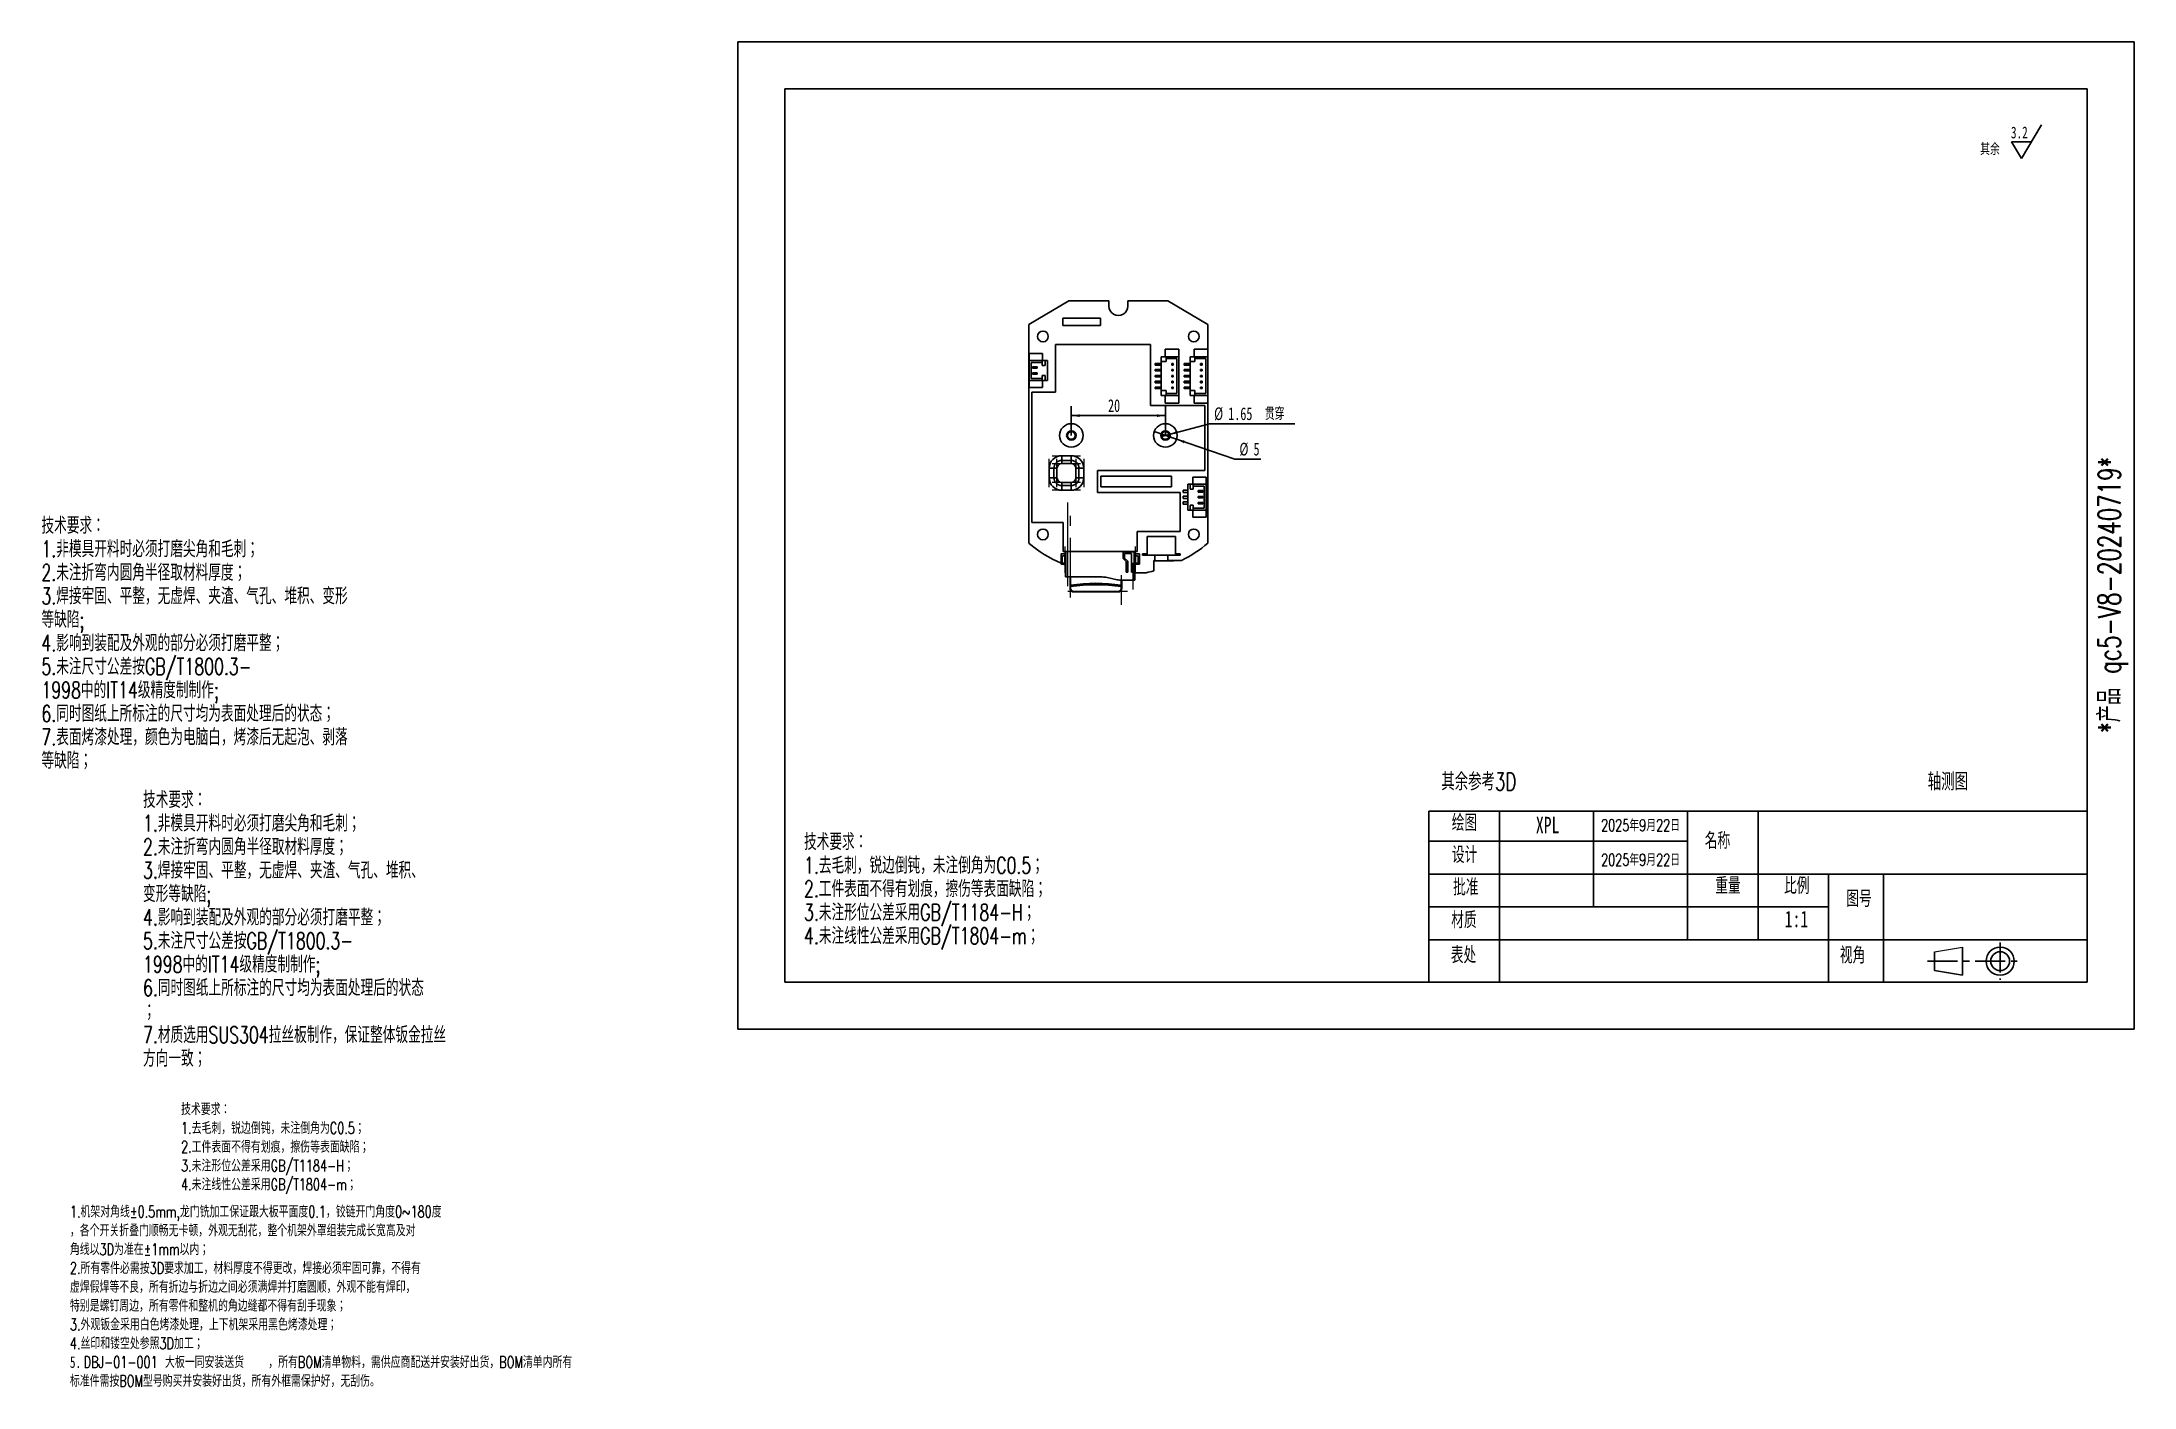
# Model space of a CAD drawing. Header units: millimetres. Extents: x -148 to 297, y -76 to 210.
import ezdxf

# ---------------------------------------------------------------- set-up
doc = ezdxf.new("R2010")
doc.units = ezdxf.units.MM
doc.linetypes.add('CENTER', pattern=[10.16, 6.35, -1.27, 1.27, -1.27])
doc.linetypes.add('CENTERX2', pattern=[20.32, 12.7, -2.54, 2.54, -2.54])
for name, color, linetype in [('尺寸标注', 150, 'Continuous'), ('细实线', 7, 'Continuous'), ('细点画线', 1, 'CENTER')]:
    doc.layers.add(name, color=color, linetype=linetype)
for name, color, linetype, lineweight in [('文字', 7, 'Continuous', 25), ('注解', 190, 'Continuous', 25), ('粗实线', 7, 'Continuous', 25)]:
    doc.layers.add(name, color=color, linetype=linetype, lineweight=lineweight)
doc.styles.add('SLDTEXTSTYLE0', font='TXT', dxfattribs={"width": 0.7, "bigfont": 'bigfont'})
doc.styles.add('SLDTEXTSTYLE1', font='TXT', dxfattribs={"width": 0.7})
doc.dimstyles.new('SLDDIMSTYLE0', dxfattribs={"dimtxt": 2.7, "dimasz": 1.75, "dimexe": 0, "dimexo": 0.0625, "dimgap": 0.675, "dimtad": 2, "dimrnd": 1e-09, "dimzin": 12, "dimdsep": 46, "dimtxsty": 'SLDTEXTSTYLE1', "dimsah": 1, "dimcen": 0.09, "dimadec": 0, "dimazin": 3, "dimtfac": 1, "dimtofl": 0, "dimtmove": 0, "dimatfit": 3, "dimfxl": 1, "dimfrac": 2, "dimtolj": 1, "dimtzin": 12, "dimarcsym": 0})
doc.dimstyles.new('SLDDIMSTYLE1', dxfattribs={"dimtxt": 2.7, "dimasz": 1.75, "dimexe": 0, "dimexo": 0.0625, "dimgap": 0.675, "dimtad": 0, "dimtih": 1, "dimtoh": 1, "dimrnd": 1e-09, "dimzin": 12, "dimdsep": 46, "dimtxsty": 'SLDTEXTSTYLE1', "dimblk1": 'NONE', "dimsah": 1, "dimcen": 0, "dimadec": 0, "dimazin": 3, "dimtfac": 1, "dimtmove": 0, "dimatfit": 3, "dimldrblk": 'NONE', "dimfxl": 1, "dimfrac": 2, "dimtolj": 1, "dimtzin": 12, "dimarcsym": 0})
doc.dimstyles.new('SLDDIMSTYLE2', dxfattribs={"dimtxt": 2.7, "dimasz": 1.75, "dimexe": 0, "dimexo": 0.0625, "dimgap": 0.675, "dimtad": 0, "dimtih": 1, "dimtoh": 1, "dimrnd": 1e-09, "dimzin": 12, "dimdsep": 46, "dimtxsty": 'SLDTEXTSTYLE1', "dimblk1": 'NONE', "dimsah": 1, "dimcen": 0, "dimadec": 0, "dimazin": 3, "dimtfac": 1, "dimtmove": 0, "dimatfit": 3, "dimldrblk": 'NONE', "dimfxl": 1, "dimfrac": 2, "dimtolj": 1, "dimtzin": 12, "dimarcsym": 0})

# ---------------------------------------------------------------- blocks, each defined once
blk = doc.blocks.new('块1')
at = {"layer": '细实线', "color": 7, "linetype": 'Continuous', "lineweight": 18}
blk.add_line((253.49, 16.5), (259.49, 17.5), dxfattribs=at)
at = {"layer": '细实线'}
for p, q in [((253.49, 16.5), (253.49, 12.5)), ((259.49, 17.5), (259.49, 11.5)), ((253.49, 12.5), (259.49, 11.5))]:
    blk.add_line(p, q, dxfattribs=at)
for radius in [3, 2]:
    blk.add_circle((267.49, 14.5), radius, dxfattribs=at)
at = {"layer": '细点画线'}
for p, q in [((267.49, 18.45), (267.49, 10.55)), ((252.04, 14.5), (271.41, 14.5))]:
    blk.add_line(p, q, dxfattribs=at)
blk = doc.blocks.new('SW_SFSYMBOL_0')
at = {"layer": '注解', "color": 0}
for p, q in [((2.26, -3.57), (6.47, 3.57)), ((2.26, -3.57), (0.15, 0)), ((4.36, 0), (0.15, 0))]:
    blk.add_line(p, q, dxfattribs=at)
at = {"layer": '注解', "color": 0, "char_height": 2.5, "attachment_point": 1}
for s, insert, style in [('3.2', (0, 3.22), 'SLDTEXTSTYLE1'), ('其余', (-6.56, -0.35), 'SLDTEXTSTYLE0')]:
    blk.add_mtext(s, dxfattribs=dict(at, insert=insert, style=style))
blk = doc.blocks.new('_D')
at = {"layer": '尺寸标注'}
for p, q in [((70.93, 126.29), (70.93, 132.5)), ((90.93, 130.5), (70.93, 130.5)), ((90.93, 126.29), (90.93, 132.5))]:
    blk.add_line(p, q, dxfattribs=at)
for points in [[(70.93, 130.5), (72.68, 130.21), (72.68, 130.79)], [(90.93, 130.5), (89.18, 130.79), (89.18, 130.21)]]:
    blk.add_solid(points, dxfattribs=at)
at = {"layer": '尺寸标注', "insert": (78.74, 133.98), "char_height": 2.7, "attachment_point": 1, "style": 'SLDTEXTSTYLE1'}
blk.add_mtext('20', dxfattribs=at)
blk = doc.blocks.new('_D_1')
at = {"layer": '尺寸标注'}
for p, q in [((90.14, 126.08), (91.73, 126.5)), ((91.73, 126.5), (100.31, 128.78)), ((100.31, 128.78), (118.44, 128.78))]:
    blk.add_line(p, q, dxfattribs=at)
blk.add_solid([(91.73, 126.5), (93.5, 126.67), (93.35, 127.23)], dxfattribs=at)
at = {"layer": '尺寸标注', "char_height": 2.7, "attachment_point": 1}
for s, insert, style in [('%%c', (101.31, 132.26), 'SLDTEXTSTYLE1'), ('1.65', (104.3, 132.26), 'SLDTEXTSTYLE1'), ('贯穿', (112.1, 132.26), 'SLDTEXTSTYLE0')]:
    blk.add_mtext(s, dxfattribs=dict(at, insert=insert, style=style))
blk = doc.blocks.new('_None')
blk = doc.blocks.new('_D_2')
at = {"layer": '尺寸标注'}
for p, q in [((88.57, 127.1), (93.3, 125.48)), ((93.3, 125.48), (105.69, 121.25)), ((105.69, 121.25), (111.25, 121.25))]:
    blk.add_line(p, q, dxfattribs=at)
blk.add_solid([(93.3, 125.48), (94.86, 124.64), (95.05, 125.19)], dxfattribs=at)
at = {"layer": '尺寸标注', "char_height": 2.7, "attachment_point": 1, "style": 'SLDTEXTSTYLE1'}
for s, insert in [('%%c', (106.69, 124.73)), ('5', (109.68, 124.73))]:
    blk.add_mtext(s, dxfattribs=dict(at, insert=insert))

msp = doc.modelspace()

# ---------------------------------------------------------------- linework, layer by layer
at = {"color": 7, "linetype": 'Continuous', "lineweight": 25}
for p, q in [((70.383, 154.889), (61.883, 149.889)), ((78.933, 154.889), (70.383, 154.889)), ((78.933, 154.889), (78.933, 153.789)), ((82.933, 154.889), (82.933, 153.789)), ((91.482, 154.889), (82.933, 154.889)), ((99.983, 149.889), (91.482, 154.889)), ((61.883, 149.889), (61.883, 103.373)), ((77.122, 151.244), (69.122, 151.244)), ((69.122, 151.244), (69.122, 149.644)), ((69.122, 149.644), (77.122, 149.644)), ((77.122, 149.644), (77.122, 151.244)), ((99.983, 103.373), (99.983, 149.889)), ((64.766, 143.735), (61.966, 143.735)), ((61.966, 142.23), (61.966, 143.735)), ((64.766, 142.23), (64.766, 143.735)), ((67.546, 145.601), (67.546, 135.475)), ((87.745, 145.601), (67.546, 145.601)), ((87.745, 145.601), (87.745, 132.684)), ((90.045, 143.034), (90.045, 141.984)), ((90.045, 143.034), (91.095, 143.034)), ((90.895, 144.634), (90.895, 143.034)), ((93.795, 144.634), (90.895, 144.634)), ((93.795, 143.034), (91.095, 143.034)), ((91.095, 142.634), (91.095, 143.034)), ((93.395, 142.634), (91.095, 142.634)), ((91.095, 142.634), (91.095, 141.984)), ((93.395, 135.184), (93.395, 142.634)), ((93.795, 143.034), (93.795, 144.634)), ((93.795, 134.784), (93.795, 143.034)), ((96.183, 143.034), (96.183, 141.984)), ((96.183, 143.034), (97.233, 143.034)), ((99.933, 144.634), (97.033, 144.634)), ((97.033, 144.634), (97.033, 143.034)), ((99.933, 143.034), (97.233, 143.034)), ((97.233, 142.634), (97.233, 143.034)), ((99.533, 142.634), (97.233, 142.634)), ((97.233, 142.634), (97.233, 141.984)), ((99.533, 135.184), (99.533, 142.634)), ((99.933, 143.034), (99.933, 144.634)), ((99.933, 134.784), (99.933, 143.034)), ((61.966, 142.23), (61.966, 137.98)), ((64.736, 142.23), (61.966, 142.23)), ((64.736, 137.98), (61.966, 137.98)), ((61.966, 136.475), (61.966, 137.98)), ((62.357, 141.819), (64.736, 141.819)), ((62.357, 138.39), (62.357, 141.819)), ((62.357, 138.39), (64.736, 138.39)), ((62.656, 140.58), (62.656, 140.88)), ((63.056, 140.88), (62.656, 140.88)), ((62.656, 140.58), (63.056, 140.58)), ((62.656, 139.63), (62.656, 139.33)), ((63.056, 139.63), (62.656, 139.63)), ((62.656, 139.33), (63.056, 139.33)), ((63.056, 140.58), (63.056, 140.88)), ((63.056, 140.88), (63.256, 140.88)), ((63.256, 140.58), (63.056, 140.58)), ((63.056, 139.33), (63.056, 139.63)), ((63.056, 139.63), (63.256, 139.63)), ((63.256, 139.33), (63.056, 139.33)), ((63.256, 140.88), (63.256, 140.58)), ((63.656, 140.88), (63.256, 140.88)), ((63.256, 140.58), (63.656, 140.58)), ((63.256, 139.63), (63.256, 139.33)), ((63.656, 139.63), (63.256, 139.63)), ((63.256, 139.33), (63.656, 139.33)), ((63.656, 140.58), (63.656, 140.88)), ((63.656, 139.63), (63.656, 139.33)), ((64.736, 141.819), (64.736, 142.23)), ((64.736, 142.23), (65.376, 142.23)), ((64.736, 141.195), (64.736, 141.819)), ((64.736, 141.195), (65.376, 141.195)), ((64.736, 138.39), (64.736, 139.015)), ((64.736, 139.015), (65.376, 139.015)), ((64.736, 138.39), (64.736, 137.98)), ((65.376, 137.98), (64.736, 137.98)), ((64.766, 136.475), (64.766, 137.98)), ((65.376, 141.195), (65.376, 142.23)), ((65.376, 142.23), (65.846, 142.23)), ((65.376, 137.98), (65.376, 139.015)), ((65.846, 137.98), (65.376, 137.98)), ((65.846, 137.98), (65.846, 142.23)), ((90.045, 141.559), (88.795, 141.559)), ((88.795, 141.559), (88.795, 141.259)), ((88.795, 141.259), (90.045, 141.259)), ((90.045, 140.309), (88.795, 140.309)), ((88.795, 140.309), (88.795, 140.009)), ((88.795, 140.009), (90.045, 140.009)), ((88.795, 139.059), (88.795, 138.759)), ((90.045, 139.059), (88.795, 139.059)), ((88.795, 138.759), (90.045, 138.759)), ((91.095, 141.984), (90.045, 141.984)), ((90.045, 135.834), (90.045, 141.984)), ((92.295, 141.559), (92.295, 141.259)), ((92.595, 141.559), (92.295, 141.559)), ((92.295, 141.259), (92.595, 141.259)), ((92.595, 140.309), (92.295, 140.309)), ((92.295, 140.309), (92.295, 140.009)), ((92.295, 140.009), (92.595, 140.009)), ((92.595, 139.059), (92.295, 139.059)), ((92.295, 139.059), (92.295, 138.759)), ((92.295, 138.759), (92.595, 138.759)), ((92.595, 141.259), (92.595, 141.559)), ((92.595, 140.009), (92.595, 140.309)), ((92.595, 138.759), (92.595, 139.059)), ((96.183, 141.559), (94.933, 141.559)), ((94.933, 141.559), (94.933, 141.259)), ((94.933, 141.259), (96.183, 141.259)), ((94.933, 140.309), (94.933, 140.009)), ((96.183, 140.309), (94.933, 140.309)), ((94.933, 140.009), (96.183, 140.009)), ((94.933, 139.059), (94.933, 138.759)), ((96.183, 139.059), (94.933, 139.059)), ((94.933, 138.759), (96.183, 138.759)), ((97.233, 141.984), (96.183, 141.984)), ((96.183, 135.834), (96.183, 141.984)), ((98.433, 141.559), (98.433, 141.259)), ((98.733, 141.559), (98.433, 141.559)), ((98.433, 141.259), (98.733, 141.259)), ((98.433, 140.309), (98.433, 140.009)), ((98.733, 140.309), (98.433, 140.309)), ((98.433, 140.009), (98.733, 140.009)), ((98.433, 139.059), (98.433, 138.759)), ((98.733, 139.059), (98.433, 139.059)), ((98.433, 138.759), (98.733, 138.759)), ((98.733, 141.259), (98.733, 141.559)), ((98.733, 140.009), (98.733, 140.309)), ((98.733, 138.759), (98.733, 139.059)), ((61.966, 136.475), (64.766, 136.475)), ((67.546, 135.475), (62.545, 135.475)), ((62.545, 135.475), (62.545, 107.739)), ((88.795, 137.809), (88.795, 137.509)), ((90.045, 137.809), (88.795, 137.809)), ((88.795, 137.509), (90.045, 137.509)), ((88.795, 136.559), (88.795, 136.259)), ((90.045, 136.559), (88.795, 136.559)), ((88.795, 136.259), (90.045, 136.259)), ((91.095, 135.834), (90.045, 135.834)), ((90.045, 135.834), (90.045, 134.784)), ((90.045, 134.784), (91.095, 134.784)), ((90.895, 134.784), (90.895, 133.184)), ((91.095, 135.834), (91.095, 135.184)), ((91.095, 135.184), (93.395, 135.184)), ((91.095, 134.784), (91.095, 135.184)), ((91.095, 134.784), (93.795, 134.784)), ((92.295, 137.809), (92.295, 137.509)), ((92.595, 137.809), (92.295, 137.809)), ((92.295, 137.509), (92.595, 137.509)), ((92.295, 136.559), (92.295, 136.259)), ((92.595, 136.559), (92.295, 136.559)), ((92.295, 136.259), (92.595, 136.259)), ((92.595, 137.509), (92.595, 137.809)), ((92.595, 136.259), (92.595, 136.559)), ((93.795, 133.184), (93.795, 134.784)), ((94.933, 137.809), (94.933, 137.509)), ((96.183, 137.809), (94.933, 137.809)), ((94.933, 137.509), (96.183, 137.509)), ((96.183, 136.559), (94.933, 136.559)), ((94.933, 136.559), (94.933, 136.259)), ((94.933, 136.259), (96.183, 136.259)), ((96.183, 135.834), (96.183, 134.784)), ((97.233, 135.834), (96.183, 135.834)), ((96.183, 134.784), (97.233, 134.784)), ((97.033, 134.784), (97.033, 133.184)), ((97.233, 135.834), (97.233, 135.184)), ((97.233, 135.184), (99.533, 135.184)), ((97.233, 134.784), (97.233, 135.184)), ((97.233, 134.784), (99.933, 134.784)), ((98.733, 137.809), (98.433, 137.809)), ((98.433, 137.809), (98.433, 137.509)), ((98.433, 137.509), (98.733, 137.509)), ((98.733, 136.559), (98.433, 136.559)), ((98.433, 136.559), (98.433, 136.259)), ((98.433, 136.259), (98.733, 136.259)), ((98.733, 137.509), (98.733, 137.809)), ((98.733, 136.259), (98.733, 136.559)), ((99.933, 133.184), (99.933, 134.784)), ((99.32, 132.684), (87.745, 132.684)), ((90.895, 133.184), (93.795, 133.184)), ((97.033, 133.184), (99.933, 133.184)), ((99.32, 118.809), (99.32, 132.684)), ((70.933, 127.114), (70.933, 127.289)), ((70.933, 125.464), (70.933, 125.289)), ((90.933, 127.114), (90.933, 127.289)), ((90.933, 125.464), (90.933, 125.289)), ((68.884, 121.976), (70.884, 121.976)), ((68.884, 121.976), (68.884, 120.974)), ((68.884, 120.974), (70.884, 120.974)), ((68.884, 120.306), (68.884, 120.974)), ((68.884, 120.306), (70.884, 120.306)), ((70.884, 121.976), (70.884, 120.974)), ((70.884, 120.306), (70.884, 120.974)), ((66.208, 119.301), (67.21, 119.301)), ((66.208, 117.301), (66.208, 119.301)), ((66.208, 117.301), (67.21, 117.301)), ((67.21, 117.301), (67.21, 119.301)), ((67.879, 119.301), (67.21, 119.301)), ((67.879, 117.301), (67.21, 117.301)), ((67.879, 117.301), (67.879, 119.301)), ((68.884, 116.296), (68.884, 115.628)), ((70.884, 116.296), (68.884, 116.296)), ((70.884, 116.296), (70.884, 115.628)), ((71.889, 119.301), (72.557, 119.301)), ((71.889, 119.301), (71.889, 117.301)), ((71.889, 117.301), (72.557, 117.301)), ((73.559, 119.301), (72.557, 119.301)), ((72.557, 119.301), (72.557, 117.301)), ((73.559, 117.301), (72.557, 117.301)), ((73.559, 119.301), (73.559, 117.301)), ((76.523, 118.809), (76.523, 114.159)), ((99.32, 118.809), (76.523, 118.809)), ((77.223, 117.609), (77.223, 115.359)), ((92.223, 117.609), (77.223, 117.609)), ((92.223, 115.359), (92.223, 117.609)), ((95.704, 110.394), (95.704, 115.894)), ((96.174, 115.894), (95.704, 115.894)), ((96.174, 114.859), (96.174, 115.894)), ((96.814, 115.894), (96.174, 115.894)), ((96.784, 115.894), (96.784, 117.399)), ((96.784, 117.399), (99.584, 117.399)), ((96.814, 115.894), (96.814, 115.484)), ((99.584, 115.894), (96.814, 115.894)), ((99.584, 115.894), (99.584, 117.399)), ((99.584, 115.894), (99.584, 110.394)), ((68.884, 114.625), (68.884, 115.628)), ((70.884, 115.628), (68.884, 115.628)), ((70.884, 114.625), (68.884, 114.625)), ((70.884, 114.625), (70.884, 115.628)), ((76.523, 114.159), (94.104, 114.159)), ((77.223, 115.359), (92.223, 115.359)), ((94.104, 114.159), (94.104, 105.882)), ((94.704, 114.144), (94.704, 114.644)), ((94.704, 114.644), (95.704, 114.644)), ((95.704, 114.144), (94.704, 114.144)), ((94.704, 112.894), (94.704, 113.394)), ((94.704, 113.394), (95.704, 113.394)), ((95.704, 112.894), (94.704, 112.894)), ((94.704, 111.644), (94.704, 112.144)), ((94.704, 112.144), (95.704, 112.144)), ((95.704, 111.644), (94.704, 111.644)), ((96.174, 114.859), (96.814, 114.859)), ((96.174, 110.394), (96.174, 111.429)), ((96.174, 111.429), (96.814, 111.429)), ((96.814, 115.484), (99.193, 115.484)), ((96.814, 114.859), (96.814, 115.484)), ((96.814, 110.805), (96.814, 111.429)), ((97.894, 114.544), (97.894, 114.244)), ((98.294, 114.544), (97.894, 114.544)), ((97.894, 114.244), (98.294, 114.244)), ((97.894, 112.994), (97.894, 113.294)), ((98.294, 113.294), (97.894, 113.294)), ((97.894, 112.994), (98.294, 112.994)), ((97.894, 111.744), (97.894, 112.044)), ((98.294, 112.044), (97.894, 112.044)), ((97.894, 111.744), (98.294, 111.744)), ((98.294, 114.544), (98.294, 114.244)), ((98.494, 114.544), (98.294, 114.544)), ((98.294, 114.244), (98.494, 114.244)), ((98.294, 113.294), (98.294, 112.994)), ((98.494, 113.294), (98.294, 113.294)), ((98.294, 112.994), (98.494, 112.994)), ((98.294, 112.044), (98.294, 111.744)), ((98.494, 112.044), (98.294, 112.044)), ((98.294, 111.744), (98.494, 111.744)), ((98.494, 114.244), (98.494, 114.544)), ((98.894, 114.544), (98.494, 114.544)), ((98.494, 114.244), (98.894, 114.244)), ((98.494, 112.994), (98.494, 113.294)), ((98.894, 113.294), (98.494, 113.294)), ((98.494, 112.994), (98.894, 112.994)), ((98.494, 111.744), (98.494, 112.044)), ((98.894, 112.044), (98.494, 112.044)), ((98.494, 111.744), (98.894, 111.744)), ((98.894, 114.544), (98.894, 114.244)), ((98.894, 112.994), (98.894, 113.294)), ((98.894, 111.744), (98.894, 112.044)), ((99.193, 110.805), (99.193, 115.484)), ((62.545, 107.739), (69.208, 107.739)), ((69.208, 107.739), (69.208, 101.639)), ((95.704, 110.394), (96.174, 110.394)), ((96.174, 110.394), (96.814, 110.394)), ((96.784, 108.889), (96.784, 110.394)), ((99.584, 108.889), (96.784, 108.889)), ((96.814, 110.394), (96.814, 110.805)), ((96.814, 110.805), (99.193, 110.805)), ((99.584, 110.394), (96.814, 110.394)), ((99.584, 108.889), (99.584, 110.394)), ((84.958, 105.882), (94.104, 105.882)), ((84.958, 101.639), (84.958, 105.882)), ((93.083, 104.799), (87.083, 104.799)), ((87.083, 100.799), (87.083, 104.799)), ((93.083, 104.799), (93.083, 100.799)), ((68.758, 98.882), (68.758, 101.082)), ((68.758, 101.082), (69.708, 101.082)), ((69.708, 98.882), (68.758, 98.882)), ((69.008, 100.492), (69.008, 99.292)), ((69.208, 101.639), (84.958, 101.639)), ((69.558, 100.692), (69.208, 100.692)), ((69.208, 99.092), (69.558, 99.092)), ((69.558, 99.092), (69.558, 100.692)), ((69.708, 100.692), (69.558, 100.692)), ((69.558, 99.092), (69.708, 99.092)), ((69.708, 96.182), (69.708, 101.639)), ((70.108, 101.639), (70.108, 96.182)), ((81.967, 101.505), (84.058, 101.505)), ((81.967, 100.125), (81.967, 101.505)), ((81.967, 100.125), (82.58, 99.512)), ((82.257, 101.166), (82.257, 100.221)), ((83.705, 101.166), (82.257, 101.166)), ((82.918, 99.56), (82.257, 100.221)), ((82.58, 97.181), (82.58, 99.512)), ((82.918, 99.56), (82.918, 97.181)), ((83.705, 97.181), (83.705, 101.166)), ((84.058, 101.505), (84.058, 101.639)), ((84.058, 101.505), (84.308, 101.505)), ((84.308, 97.181), (84.308, 101.505)), ((84.458, 101.639), (84.458, 95.496)), ((85.408, 101.082), (84.458, 101.082)), ((84.608, 100.692), (84.458, 100.692)), ((84.458, 99.092), (84.608, 99.092)), ((84.458, 98.882), (85.408, 98.882)), ((84.608, 100.692), (84.608, 99.092)), ((84.608, 100.692), (84.958, 100.692)), ((84.958, 99.092), (84.608, 99.092)), ((85.158, 100.492), (85.158, 99.292)), ((85.408, 98.882), (85.408, 101.082)), ((87.083, 101.099), (86.083, 101.099)), ((86.083, 101.099), (86.083, 100.799)), ((86.083, 100.799), (87.083, 100.799)), ((93.083, 100.799), (87.083, 100.799)), ((88.683, 99.699), (88.483, 99.699)), ((88.483, 97.461), (88.483, 99.699)), ((88.483, 99.595), (92.733, 99.595)), ((88.683, 100.799), (88.683, 99.599)), ((91.483, 99.599), (88.683, 99.599)), ((91.483, 100.799), (91.483, 99.599)), ((94.387, 99.699), (91.483, 99.699)), ((92.733, 99.699), (92.733, 99.595)), ((94.083, 101.099), (93.083, 101.099)), ((93.083, 100.799), (94.083, 100.799)), ((94.083, 100.799), (94.083, 101.099)), ((69.708, 96.182), (70.108, 96.182)), ((77.484, 96.182), (70.108, 96.182)), ((70.654, 94.445), (70.654, 96.182)), ((70.654, 94.445), (70.754, 94.445)), ((70.754, 94.142), (70.654, 94.142)), ((70.654, 93.796), (70.654, 94.142)), ((70.654, 93.796), (70.754, 93.796)), ((70.74, 94.334), (70.739, 94.342)), ((70.754, 96.182), (70.754, 94.445)), ((70.754, 94.142), (70.754, 93.796)), ((80.665, 95.609), (78.541, 96.069)), ((81.558, 94.445), (81.558, 95.498)), ((81.558, 94.445), (81.658, 94.445)), ((81.558, 93.796), (81.558, 94.142)), ((81.658, 94.142), (81.558, 94.142)), ((81.558, 93.796), (81.658, 93.796)), ((81.658, 95.496), (81.658, 94.445)), ((81.658, 94.142), (81.658, 93.796)), ((84.058, 95.496), (81.723, 95.496)), ((82.918, 97.181), (82.58, 97.181)), ((84.058, 97.181), (83.705, 97.181)), ((84.058, 95.496), (84.058, 97.181)), ((84.308, 97.181), (84.058, 97.181)), ((84.058, 95.496), (84.458, 95.496)), ((84.458, 97.089), (86.882, 97.089)), ((71.454, 93.096), (80.858, 93.096)), ((71.454, 93.096), (71.454, 92.996)), ((80.858, 92.996), (71.454, 92.996)), ((80.858, 92.996), (80.858, 93.096))]:
    msp.add_line(p, q, dxfattribs=at)
at = {"color": 7, "linetype": 'Continuous', "lineweight": 25, "flags": 128}
msp.add_lwpolyline([(69.708, 98.684), (69.382, 98.818), (69.231, 98.882)], dxfattribs=at)
at = {"color": 7, "linetype": 'Continuous', "lineweight": 25}
for centre, radius, start, end in [((80.933, 153.789), 2, 179.99989, 0.00011), ((64.883, 147.339), 1.15, 0, 180), ((64.883, 147.339), 1.15, 180, 0), ((96.983, 147.339), 1.15, 0, 180), ((96.983, 147.339), 1.15, 180, 0), ((70.933, 126.289), 2.5, 0, 180), ((70.933, 126.289), 2.5, 180, 0), ((70.933, 126.289), 1, 0, 180), ((70.933, 126.289), 1, 180, 0), ((70.933, 126.289), 0.825, 90, 270), ((70.933, 126.289), 0.825, 270, 90), ((90.933, 126.289), 2.5, 0, 180), ((90.933, 126.289), 2.5, 180, 0), ((90.933, 126.289), 1, 0, 180), ((90.933, 126.289), 1, 180, 0), ((90.933, 126.289), 0.825, 90, 270), ((90.933, 126.289), 0.825, 270, 90), ((68.884, 119.301), 2.675, 90, 180), ((68.884, 119.301), 1.673, 90, 180), ((68.884, 119.301), 1.005, 90, 180), ((70.884, 119.301), 2.675, 360, 90), ((70.884, 119.301), 1.673, 0, 90), ((70.884, 119.301), 1.005, 0, 90), ((68.884, 117.301), 2.675, 180, 270), ((68.884, 117.301), 1.673, 180, 270), ((68.884, 117.301), 1.005, 180, 270), ((70.884, 117.301), 2.675, 270, 0), ((70.884, 117.301), 1.673, 270, 0), ((70.884, 117.301), 1.005, 270, 0), ((80.933, 126.289), 29.8, 230.26321, 245.88578), ((64.883, 105.239), 1.15, 0, 180), ((64.883, 105.239), 1.15, 180, 0), ((80.933, 126.289), 29.8, 296.8386, 309.73679), ((96.983, 105.239), 1.15, 0, 180), ((96.983, 105.239), 1.15, 180, 0), ((69.208, 100.492), 0.2, 90, 180), ((69.208, 99.292), 0.2, 180, 270), ((84.958, 100.492), 0.2, 0, 90), ((84.958, 99.292), 0.2, 270, 0), ((71.454, 93.796), 0.8, 180, 270), ((76.156, 58.246), 36.5, 81.46581, 98.53419), ((76.156, 58.246), 36.6, 81.51279, 98.48721), ((76.156, 58.246), 36.3, 81.44213, 98.55787), ((71.454, 93.796), 0.7, 180, 270), ((77.484, 91.182), 5, 77.78723, 90), ((81.723, 100.496), 5, 257.78723, 270), ((80.858, 93.796), 0.7, 270, 0), ((80.858, 93.796), 0.8, 270, 0), ((80.933, 126.289), 29.8, 281.51692, 284.67617)]:
    msp.add_arc(centre, radius, start, end, dxfattribs=at)
for points, knots in [([(70.654, 94.253), (70.654, 94.255), (70.654, 94.262), (70.654, 94.309), (70.654, 94.375), (70.654, 94.421), (70.654, 94.445)], [0, 0, 0, 0, 0.1541061, 0.4811972, 0.737827, 1, 1, 1, 1]), ([(70.654, 94.243), (70.655, 94.254), (70.658, 94.278), (70.677, 94.309), (70.705, 94.333), (70.728, 94.339), (70.739, 94.342)], [0, 0, 0, 0, 0.2419336, 0.5, 0.7580664, 1, 1, 1, 1]), ([(70.679, 94.332), (70.675, 94.325), (70.666, 94.311), (70.659, 94.289), (70.655, 94.266), (70.654, 94.252), (70.654, 94.245)], [0, 0, 0, 0, 0.2410708, 0.4877031, 0.740406, 1, 1, 1, 1]), ([(70.654, 94.142), (70.654, 94.156), (70.654, 94.186), (70.654, 94.219), (70.654, 94.239), (70.654, 94.242), (70.654, 94.243)], [0, 0, 0, 0, 0.2811568, 0.5623142, 0.7828235, 1, 1, 1, 1]), ([(70.74, 94.338), (70.736, 94.334), (70.729, 94.327), (70.717, 94.308), (70.706, 94.284), (70.695, 94.257), (70.684, 94.227), (70.675, 94.197), (70.667, 94.168), (70.663, 94.15), (70.661, 94.142)], [0, 0, 0, 0, 0.1374166, 0.2718057, 0.403335, 0.5315768, 0.6558275, 0.7754585, 0.8901671, 1, 1, 1, 1]), ([(70.678, 94.31), (70.682, 94.315), (70.691, 94.323), (70.711, 94.337), (70.728, 94.341), (70.74, 94.344)], [0, 0, 0, 0, 0.2607299, 0.5172033, 1, 1, 1, 1]), ([(70.706, 94.331), (70.706, 94.331), (70.706, 94.332), (70.707, 94.337), (70.707, 94.34)], [0, 0, 0, 0, 0.5082994, 1, 1, 1, 1]), ([(70.739, 94.342), (70.739, 94.343), (70.74, 94.345), (70.743, 94.361), (70.745, 94.38), (70.748, 94.399), (70.751, 94.421), (70.753, 94.437), (70.754, 94.445)], [0, 0, 0, 0, 0.2009149, 0.4331506, 0.5621223, 0.6995157, 0.8454435, 1, 1, 1, 1]), ([(70.754, 94.142), (70.753, 94.157), (70.751, 94.188), (70.747, 94.23), (70.745, 94.266), (70.742, 94.303), (70.74, 94.329), (70.74, 94.333), (70.74, 94.334)], [0, 0, 0, 0, 0.1748468, 0.3414852, 0.499918, 0.6501495, 0.9248517, 1, 1, 1, 1]), ([(81.572, 94.342), (81.572, 94.343), (81.572, 94.345), (81.57, 94.358), (81.568, 94.374), (81.564, 94.397), (81.561, 94.423), (81.559, 94.437), (81.558, 94.445)], [0, 0, 0, 0, 0.2354391, 0.3593662, 0.4874867, 0.7217425, 0.855461, 1, 1, 1, 1]), ([(81.572, 94.342), (81.572, 94.339), (81.572, 94.335), (81.57, 94.304), (81.567, 94.266), (81.564, 94.23), (81.561, 94.188), (81.559, 94.157), (81.558, 94.142)], [0, 0, 0, 0, 0.207692, 0.4430503, 0.5717548, 0.7074789, 0.8502266, 1, 1, 1, 1]), ([(81.651, 94.142), (81.649, 94.15), (81.645, 94.168), (81.636, 94.197), (81.627, 94.227), (81.617, 94.257), (81.606, 94.284), (81.594, 94.308), (81.583, 94.327), (81.575, 94.334), (81.571, 94.338)], [0, 0, 0, 0, 0.1095524, 0.224085, 0.3436281, 0.4678556, 0.5961237, 0.7277329, 0.8622844, 1, 1, 1, 1]), ([(81.572, 94.342), (81.585, 94.338), (81.611, 94.331), (81.639, 94.305), (81.655, 94.273), (81.657, 94.253), (81.658, 94.243)], [0, 0, 0, 0, 0.2720583, 0.5619664, 0.7879389, 1, 1, 1, 1]), ([(81.614, 94.365), (81.615, 94.366), (81.625, 94.372), (81.639, 94.397), (81.646, 94.428), (81.651, 94.445)], [0, 0, 0, 0, 0.0551543, 0.4965844, 1, 1, 1, 1]), ([(81.658, 94.445), (81.658, 94.416), (81.658, 94.356), (81.658, 94.289), (81.658, 94.25), (81.658, 94.245), (81.658, 94.243)], [0, 0, 0, 0, 0.2763632, 0.5640516, 0.7883775, 1, 1, 1, 1]), ([(81.658, 94.243), (81.658, 94.241), (81.658, 94.237), (81.658, 94.21), (81.658, 94.177), (81.658, 94.153), (81.658, 94.142)], [0, 0, 0, 0, 0.27635721, 0.55604368, 0.77694879, 1, 1, 1, 1])]:
    msp.add_open_spline(points, degree=3, knots=knots, dxfattribs=at)
at = {"layer": '粗实线'}
for p, q in [((9.993, 199.999), (286.993, 199.999)), ((9.993, 9.999), (9.993, 199.999)), ((286.993, 9.999), (286.993, 199.999)), ((146.993, 9.999), (146.993, 46.344)), ((146.993, 46.344), (286.993, 46.344)), ((286.993, 46.344), (286.993, 9.999)), ((9.993, 9.999), (286.993, 9.999)), ((146.993, 9.999), (286.993, 9.999))]:
    msp.add_line(p, q, dxfattribs=at)
at = {"layer": '细实线'}
for p, q in [((-0.007, 209.999), (296.993, 209.999)), ((-0.007, -0.001), (-0.007, 209.999)), ((296.993, 209.999), (296.993, -0.001)), ((161.993, 25.999), (161.993, 46.344)), ((181.993, 25.999), (181.993, 46.344)), ((201.993, 18.999), (201.993, 46.344)), ((216.993, 46.344), (216.993, 18.999)), ((146.993, 39.999), (201.993, 39.999)), ((146.993, 32.999), (286.993, 32.999)), ((231.993, 9.999), (231.993, 32.999)), ((243.712, 32.999), (243.712, 18.999)), ((146.993, 25.999), (231.993, 25.999)), ((161.993, 25.999), (161.993, 9.999)), ((146.993, 18.999), (286.993, 18.999)), ((243.712, 18.999), (243.712, 9.999)), ((-0.007, -0.001), (296.993, -0.001))]:
    msp.add_line(p, q, dxfattribs=at)
at = {"layer": '细点画线', "linetype": 'CENTERX2', "lineweight": 18}
for p, q in [((66.208, 115.301), (66.208, 121.301)), ((66.884, 121.976), (72.884, 121.976)), ((66.884, 120.306), (72.884, 120.306)), ((67.879, 115.301), (67.879, 121.301)), ((71.889, 121.301), (71.889, 115.301)), ((73.559, 121.301), (73.559, 115.301)), ((72.884, 116.296), (66.884, 116.296)), ((72.884, 114.625), (66.884, 114.625)), ((70.108, 111.996), (70.108, 94.182)), ((70.754, 91.796), (70.754, 109.196)), ((69.558, 102.692), (69.558, 97.092)), ((84.608, 97.092), (84.608, 102.692)), ((84.058, 93.496), (84.058, 99.181)), ((81.558, 96.576), (81.558, 90.234)), ((82.858, 93.096), (69.454, 93.096))]:
    msp.add_line(p, q, dxfattribs=at)

# ---------------------------------------------------------------- block references
at = {"color": 7, "linetype": 'Continuous'}
msp.add_blockref('块1', (1.006, -0.029), dxfattribs=at)
at = {"layer": '注解'}
msp.add_blockref('SW_SFSYMBOL_0', (270.789, 188.759), dxfattribs=at)

# ---------------------------------------------------------------- texts
at = {"layer": '文字'}
for s, insert, char_height, attachment_point, style in [('技术要求：', (-148.132, 108.887), 3.5, 1, 'SLDTEXTSTYLE0'), ('1.非模具开料时必须打磨尖角和毛刺；', (-148.132, 103.887), 3.5, 1, 'SLDTEXTSTYLE0'), ('2.未注折弯内圆角半径取材料厚度；', (-148.132, 98.887), 3.5, 1, 'SLDTEXTSTYLE0'), ('3.焊接牢固、平整，无虚焊、夹渣、气孔、堆积、变形', (-148.132, 93.887), 3.5, 1, 'SLDTEXTSTYLE0'), ('等缺陷;', (-148.132, 88.887), 3.5, 1, 'SLDTEXTSTYLE0'), ('4.影响到装配及外观的部分必须打磨平整；', (-148.132, 83.887), 3.5, 1, 'SLDTEXTSTYLE0'), ('5.未注尺寸公差按GB/T1800.3-', (-148.132, 78.887), 3.5, 1, 'SLDTEXTSTYLE0'), ('1998中的IT14级精度制制作;', (-148.132, 73.887), 3.5, 1, 'SLDTEXTSTYLE0'), ('6.同时图纸上所标注的尺寸均为表面处理后的状态；', (-148.132, 68.887), 3.5, 1, 'SLDTEXTSTYLE0'), ('7.表面烤漆处理，颜色为电脑白，烤漆后无起泡、剥落', (-148.132, 63.887), 3.5, 1, 'SLDTEXTSTYLE0'), ('等缺陷；', (-148.132, 58.887), 3.5, 1, 'SLDTEXTSTYLE0'), ('其余参考3D', (149.63, 54.504), 3.7042, 1, 'SLDTEXTSTYLE0'), ('轴测图', (253.088, 54.504), 3.7042, 1, 'SLDTEXTSTYLE0'), ('技术要求：', (-126.528, 50.551), 3.5, 1, 'SLDTEXTSTYLE0'), ('1.非模具开料时必须打磨尖角和毛刺；', (-126.528, 45.551), 3.5, 1, 'SLDTEXTSTYLE0'), ('绘图', (154.544, 45.658), 3.5, 2, 'SLDTEXTSTYLE0'), ('XPL', (172.238, 45.177), 3.5, 2, 'SLDTEXTSTYLE1'), ('2025年9月22日', (192.019, 44.621), 2.5, 2, 'SLDTEXTSTYLE0'), ('2.未注折弯内圆角半径取材料厚度；', (-126.528, 40.551), 3.5, 1, 'SLDTEXTSTYLE0'), ('技术要求：', (14.069, 41.604), 3.5, 1, 'SLDTEXTSTYLE0'), ('名称', (208.371, 41.85), 3.5, 2, 'SLDTEXTSTYLE0'), ('3.焊接牢固、平整，无虚焊、夹渣、气孔、堆积、', (-126.528, 35.551), 3.5, 1, 'SLDTEXTSTYLE0'), ('1.去毛刺，锐边倒钝，未注倒角为C0.5；', (14.069, 36.604), 3.5, 1, 'SLDTEXTSTYLE0'), ('设计', (154.576, 38.844), 3.5, 2, 'SLDTEXTSTYLE0'), ('2025年9月22日', (192.019, 37.282), 2.5, 2, 'SLDTEXTSTYLE0'), ('2.工件表面不得有划痕，擦伤等表面缺陷；', (14.069, 31.604), 3.5, 1, 'SLDTEXTSTYLE0'), ('批准', (154.837, 31.959), 3.5, 2, 'SLDTEXTSTYLE0'), ('重量', (210.599, 32.261), 3.5, 2, 'SLDTEXTSTYLE0'), ('比例', (225.233, 32.261), 3.5, 2, 'SLDTEXTSTYLE0'), ('变形等缺陷;', (-126.528, 30.551), 3.5, 1, 'SLDTEXTSTYLE0'), ('3.未注形位公差采用GB/T1184-H；', (14.069, 26.604), 3.5, 1, 'SLDTEXTSTYLE0'), ('图号', (238.484, 29.507), 3.5, 2, 'SLDTEXTSTYLE0'), ('4.影响到装配及外观的部分必须打磨平整；', (-126.528, 25.551), 3.5, 1, 'SLDTEXTSTYLE0'), ('4.未注线性公差采用GB/T1804-m；', (14.069, 21.604), 3.5, 1, 'SLDTEXTSTYLE0'), ('材质', (154.448, 24.981), 3.5, 2, 'SLDTEXTSTYLE0'), ('1:1', (225.168, 25.192), 3.5, 2, 'SLDTEXTSTYLE1'), ('5.未注尺寸公差按GB/T1800.3-', (-126.528, 20.551), 3.5, 1, 'SLDTEXTSTYLE0'), ('表处', (154.347, 17.531), 3.5, 2, 'SLDTEXTSTYLE0'), ('视角', (237.109, 17.475), 3.5, 2, 'SLDTEXTSTYLE0'), ('1998中的IT14级精度制制作;', (-126.528, 15.551), 3.5, 1, 'SLDTEXTSTYLE0'), ('6.同时图纸上所标注的尺寸均为表面处理后的状态', (-126.528, 10.551), 3.5, 1, 'SLDTEXTSTYLE0'), ('；', (-126.528, 5.551), 3.5, 1, 'SLDTEXTSTYLE0'), ('7.材质选用SUS304拉丝板制作，保证整体钣金拉丝', (-126.528, 0.551), 3.5, 1, 'SLDTEXTSTYLE0'), ('方向一致；', (-126.528, -4.449), 3.5, 1, 'SLDTEXTSTYLE0'), ('技术要求：', (-118.432, -15.762), 2.5, 1, 'SLDTEXTSTYLE0'), ('1.去毛刺，锐边倒钝，未注倒角为C0.5；', (-118.432, -19.762), 2.5, 1, 'SLDTEXTSTYLE0'), ('2.工件表面不得有划痕，擦伤等表面缺陷；', (-118.432, -23.762), 2.5, 1, 'SLDTEXTSTYLE0'), ('3.未注形位公差采用GB/T1184-H；', (-118.432, -27.762), 2.5, 1, 'SLDTEXTSTYLE0'), ('4.未注线性公差采用GB/T1804-m；', (-118.432, -31.762), 2.5, 1, 'SLDTEXTSTYLE0')]:
    msp.add_mtext(s, dxfattribs=dict(at, insert=insert, char_height=char_height, attachment_point=attachment_point, style=style))
at = {"layer": '注解', "insert": (289.339, 62.998), "char_height": 4.7625, "attachment_point": 1, "rotation": 90, "style": 'SLDTEXTSTYLE0'}
msp.add_mtext('*产品 qc5-V8-20240719*', dxfattribs=at)
at = {"layer": '注解', "char_height": 2.5, "attachment_point": 1}
for s, insert, style in [('1.机架对角线±0.5mm,龙门铣加工保证跟大板平面度0.1，铰链开门角度0~180度', (-142.068, -37.546), 'SLDTEXTSTYLE0'), ('，各个开关折叠门顺畅无卡顿，外观无刮花，整个机架外罩组装完成长宽高及对', (-142.068, -41.546), 'SLDTEXTSTYLE0'), ('角线以3D为准在±1mm以内；', (-142.068, -45.546), 'SLDTEXTSTYLE0'), ('虚焊假焊等不良，所有折边与折边之间必须满焊并打磨圆顺，外观不能有焊印，', (-142.068, -53.546), 'SLDTEXTSTYLE0'), ('2.所有零件必需按3D要求加工，材料厚度不得更改，焊接必须牢固可靠，不得有', (-142.068, -49.546), 'SLDTEXTSTYLE0'), ('特别是螺钉周边，所有零件和整机的角边缝都不得有刮手现象；', (-142.068, -57.546), 'SLDTEXTSTYLE0'), ('3.外观钣金采用白色烤漆处理，上下机架采用黑色烤漆处理；', (-142.068, -61.546), 'SLDTEXTSTYLE0'), ('4.丝印和镂空处参照3D加工；', (-142.068, -65.546), 'SLDTEXTSTYLE0'), ('5.', (-142.068, -69.546), 'SLDTEXTSTYLE1'), ('DBJ-01-001 大板一同安装送货', (-139.159, -69.546), 'SLDTEXTSTYLE0'), ('，所有BOM清单物料，需供应商配送并安装好出货，BOM清单内所有', (-99.877, -69.546), 'SLDTEXTSTYLE0'), ('标准件需按BOM型号购买并安装好出货，所有外框需保护好，无刮伤。', (-142.068, -73.546), 'SLDTEXTSTYLE0')]:
    msp.add_mtext(s, dxfattribs=dict(at, insert=insert, style=style))

# ---------------------------------------------------------------- dimensions: what is measured, and where the dimension line sits
at = {"layer": '尺寸标注'}
dim = msp.add_linear_dim(base=(70.933, 130.498), p1=(90.933, 126.289), p2=(70.933, 126.289), dimstyle='SLDDIMSTYLE0', dxfattribs=at)
dim.commit()
dim.dimension.update_dxf_attribs({"geometry": '_D', "text_midpoint": (80.315, 130.498), "dimtype": 160})
dim = msp.add_diameter_dim_2p(p1=(90.135, 126.077), p2=(91.73, 126.501), text='<> 贯穿', dimstyle='SLDDIMSTYLE1', dxfattribs=at)
dim.commit()
dim.dimension.update_dxf_attribs({"geometry": '_D_1', "text_midpoint": (109.875, 130.352), "dimtype": 163})
dim = msp.add_diameter_dim_2p(p1=(88.567, 127.097), p2=(93.298, 125.481), dimstyle='SLDDIMSTYLE2', dxfattribs=at)
dim.commit()
dim.dimension.update_dxf_attribs({"geometry": '_D_2', "text_midpoint": (108.97, 122.819), "dimtype": 163})

doc.saveas('drawing.dxf')
